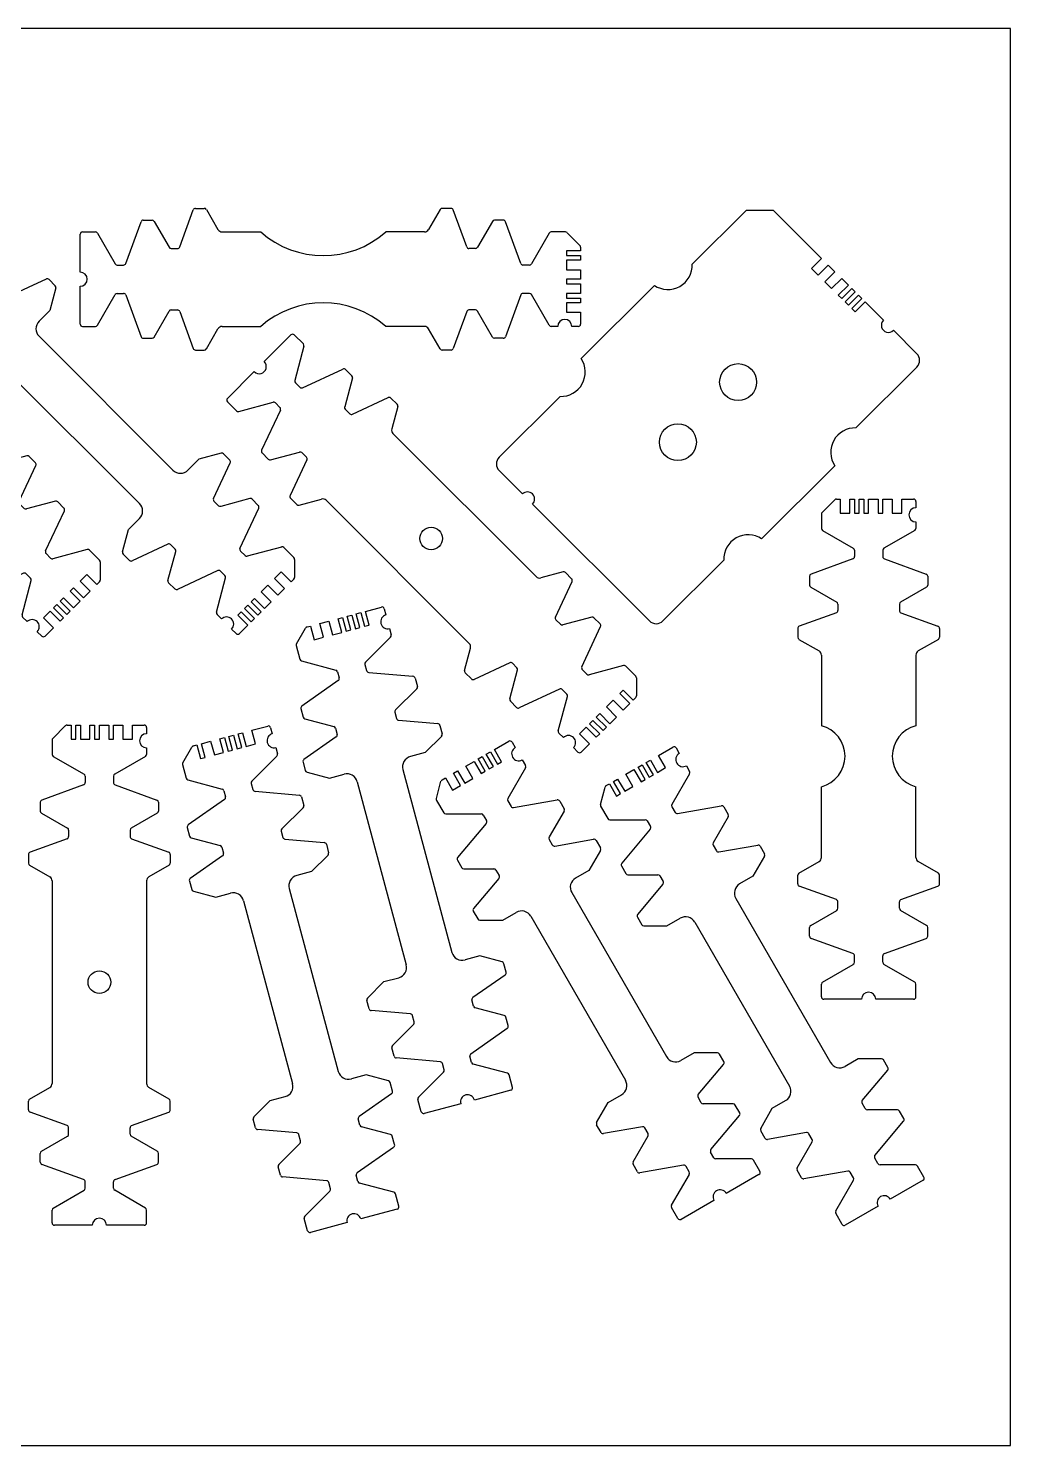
# Model space of a CAD drawing. Header units: millimetres. Extents: x 0 to 1720, y 0 to 300.
# Drawn here: x 1512.1 to 1720, y 0 to 300 of the extents above; entities that cross this region are included whole.
import ezdxf

# ---------------------------------------------------------------- set-up
doc = ezdxf.new("R2010")
doc.units = ezdxf.units.MM
for name, color, linetype in [('Q3_NORMAL', 3, 'Continuous'), ('Q4_MEDIUM', 4, 'Continuous'), ('Q5_HIGH', 5, 'Continuous'), ('SHEET', 7, 'Continuous')]:
    doc.layers.add(name, color=color, linetype=linetype)

# ---------------------------------------------------------------- blocks, each defined once
blk = doc.blocks.new('CHD48__000deg__i2')
at = {"layer": 'Q3_NORMAL', "color": 3}
for p, q in [((-9.85, 50.09), (-7.15, 52.8)), ((-6.79, 52.94), (-6, 52.94)), ((7, 52.94), (9.5, 52.94)), ((10, 52.44), (10, 51.1)), ((-10, 49.74), (-10, 46.73)), ((10, 48.1), (10, 46.73)), ((-3, 42.11), (-3, 40.75)), ((3, 42.11), (3, 40.75)), ((-3.33, 40.28), (-12.17, 37.06)), ((3.33, 40.28), (12.17, 37.06)), ((-12.5, 36.59), (-12.5, 34.73)), ((12.5, 36.59), (12.5, 34.73)), ((-6.5, 30.69), (-6.5, 29.33)), ((6.5, 30.69), (6.5, 29.33)), ((-6.83, 28.86), (-14.67, 26.01)), ((6.83, 28.86), (14.67, 26.01)), ((-15, 25.54), (-15, 23.68)), ((15, 25.54), (15, 23.68)), ((-15, -28.54), (-15, -26.68)), ((15, -28.54), (15, -26.68)), ((-6.83, -31.86), (-14.67, -29.01)), ((6.83, -31.86), (14.67, -29.01)), ((-6.5, -33.69), (-6.5, -32.33)), ((6.5, -33.69), (6.5, -32.33)), ((-12.5, -39.59), (-12.5, -37.73)), ((12.5, -39.59), (12.5, -37.73)), ((-3.33, -43.28), (-12.17, -40.06)), ((3.33, -43.28), (12.17, -40.06)), ((-3, -45.11), (-3, -43.75)), ((3, -45.11), (3, -43.75)), ((-10, -52.44), (-10, -49.73)), ((10, -52.44), (10, -49.73)), ((-1.5, -52.94), (-9.5, -52.94)), ((9.5, -52.94), (1.5, -52.94))]:
    blk.add_line(p, q, dxfattribs=at)
for centre, radius, start, end in [((-6.79, 52.44), 0.5, 90, 135), ((10, 49.6), 1.5, 90, 270), ((9.5, 52.44), 0.5, 0, 90), ((-9.5, 49.74), 0.5, 135, 180), ((-9.5, 46.73), 0.5, 180, 240), ((9.5, 46.73), 0.5, 300, 0), ((-3.5, 42.11), 0.5, 0, 60), ((3.5, 42.11), 0.5, 120, 180), ((-3.5, 40.75), 0.5, 290, 0), ((3.5, 40.75), 0.5, 180, 250), ((-12, 36.59), 0.5, 110, 180), ((12, 36.59), 0.5, 0, 70), ((-12, 34.73), 0.5, 180, 240), ((12, 34.73), 0.5, 300, 0), ((-7, 30.69), 0.5, 0, 60), ((7, 30.69), 0.5, 120, 180), ((-7, 29.33), 0.5, 290, 0), ((7, 29.33), 0.5, 180, 250), ((-14.5, 25.54), 0.5, 110, 180), ((14.5, 25.54), 0.5, 0, 70), ((-14.5, 23.68), 0.5, 180, 240), ((14.5, 23.68), 0.5, 300, 0), ((-14.5, -26.68), 0.5, 120, 180), ((14.5, -26.68), 0.5, 0, 60), ((-14.5, -28.54), 0.5, 180, 250), ((14.5, -28.54), 0.5, 290, 0), ((-7, -32.33), 0.5, 0, 70), ((7, -32.33), 0.5, 110, 180), ((-7, -33.69), 0.5, 300, 0), ((7, -33.69), 0.5, 180, 240), ((-12, -37.73), 0.5, 120, 180), ((12, -37.73), 0.5, 0, 60), ((-12, -39.59), 0.5, 180, 250), ((12, -39.59), 0.5, 290, 0), ((-3.5, -43.75), 0.5, 0, 70), ((3.5, -43.75), 0.5, 110, 180), ((-3.5, -45.11), 0.5, 300, 0), ((3.5, -45.11), 0.5, 180, 240), ((-9.5, -49.73), 0.5, 120, 180), ((9.5, -49.73), 0.5, 0, 60), ((-9.5, -52.44), 0.5, 180, 270), ((0, -52.94), 1.5, 0, 180), ((9.5, -52.44), 0.5, 270, 0)]:
    blk.add_arc(centre, radius, start, end, dxfattribs=at)
at = {"layer": 'Q4_MEDIUM', "color": 4}
for p, q in [((-9.75, 46.3), (-3.25, 42.55)), ((9.75, 46.3), (3.25, 42.55)), ((-12.25, 34.3), (-6.75, 31.12)), ((12.25, 34.3), (6.75, 31.12)), ((-14.75, 23.24), (-10.5, 20.79)), ((14.75, 23.24), (10.5, 20.79)), ((-10, 19.92), (-10, -22.92)), ((10, 19.92), (10, -22.92)), ((-14.75, -26.24), (-10.5, -23.79)), ((14.75, -26.24), (10.5, -23.79)), ((-12.25, -37.3), (-6.75, -34.12)), ((12.25, -37.3), (6.75, -34.12)), ((-9.75, -49.3), (-3.25, -45.55)), ((9.75, -49.3), (3.25, -45.55))]:
    blk.add_line(p, q, dxfattribs=at)
for centre, start, end in [((-11, 19.92), 0, 60), ((11, 19.92), 120, 180), ((-11, -22.92), 300, 0), ((11, -22.92), 180, 240)]:
    blk.add_arc(centre, 1, start, end, dxfattribs=at)
at = {"layer": 'Q5_HIGH', "color": 5}
for p, q in [((-6, 52.94), (-6, 49.94)), ((-5, 49.94), (-5, 52.94)), ((-5, 52.94), (-4, 52.94)), ((-4, 52.94), (-4, 49.94)), ((-2, 49.94), (-2, 52.94)), ((-2, 52.94), (-1, 52.94)), ((-1, 52.94), (-1, 49.94)), ((0, 49.94), (0, 52.94)), ((0, 52.94), (2, 52.94)), ((2, 52.94), (2, 49.94)), ((3, 49.94), (3, 52.94)), ((3, 52.94), (5, 52.94)), ((5, 52.94), (5, 49.94)), ((7, 49.94), (7, 52.94)), ((-6, 49.94), (-5, 49.94)), ((-4, 49.94), (-2, 49.94)), ((-1, 49.94), (0, 49.94)), ((2, 49.94), (3, 49.94)), ((5, 49.94), (7, 49.94))]:
    blk.add_line(p, q, dxfattribs=at)
blk.add_circle((0, -1.5), 2.4, dxfattribs=at)
blk = doc.blocks.new('UT40__015deg__i2')
at = {"layer": 'Q3_NORMAL', "color": 3}
for p, q in [((-9.85, 50.09), (-7.15, 52.8)), ((-6.79, 52.94), (-6, 52.94)), ((6, 52.94), (9.5, 52.94)), ((10, 52.44), (10, 51.1)), ((-10, 49.74), (-10, 46.73)), ((10, 48.1), (10, 46.73)), ((-3, 42.11), (-3, 40.75)), ((3, 42.11), (3, 40.75)), ((-3.33, 40.28), (-12.17, 37.06)), ((3.33, 40.28), (12.17, 37.06)), ((-12.5, 36.59), (-12.5, 34.73)), ((12.5, 36.59), (12.5, 34.73)), ((-6.5, 30.69), (-6.5, 29.33)), ((6.5, 30.69), (6.5, 29.33)), ((-6.83, 28.86), (-14.67, 26.01)), ((6.83, 28.86), (14.67, 26.01)), ((-15, 25.54), (-15, 23.68)), ((15, 25.54), (15, 23.68)), ((-15, -28.54), (-15, -26.68)), ((15, -28.54), (15, -26.68)), ((-6.83, -31.86), (-14.67, -29.01)), ((6.83, -31.86), (14.67, -29.01)), ((-6.5, -33.69), (-6.5, -32.33)), ((6.5, -33.69), (6.5, -32.33)), ((-12.5, -39.59), (-12.5, -37.73)), ((12.5, -39.59), (12.5, -37.73)), ((-3.33, -43.28), (-12.17, -40.06)), ((3.33, -43.28), (12.17, -40.06)), ((-3, -45.11), (-3, -43.75)), ((3, -45.11), (3, -43.75)), ((-10, -52.44), (-10, -49.73)), ((10, -52.44), (10, -49.73)), ((-1.5, -52.94), (-9.5, -52.94)), ((9.5, -52.94), (1.5, -52.94))]:
    blk.add_line(p, q, dxfattribs=at)
for centre, radius, start, end in [((-6.79, 52.44), 0.5, 90, 135), ((10, 49.6), 1.5, 90, 270), ((9.5, 52.44), 0.5, 0, 90), ((-9.5, 49.74), 0.5, 135, 180), ((-9.5, 46.73), 0.5, 180, 240), ((9.5, 46.73), 0.5, 300, 0), ((-3.5, 42.11), 0.5, 0, 60), ((3.5, 42.11), 0.5, 120, 180), ((-3.5, 40.75), 0.5, 290, 0), ((3.5, 40.75), 0.5, 180, 250), ((-12, 36.59), 0.5, 110, 180), ((12, 36.59), 0.5, 0, 70), ((-12, 34.73), 0.5, 180, 240), ((12, 34.73), 0.5, 300, 0), ((-7, 30.69), 0.5, 0, 60), ((7, 30.69), 0.5, 120, 180), ((-7, 29.33), 0.5, 290, 0), ((7, 29.33), 0.5, 180, 250), ((-14.5, 25.54), 0.5, 110, 180), ((14.5, 25.54), 0.5, 0, 70), ((-14.5, 23.68), 0.5, 180, 240), ((14.5, 23.68), 0.5, 300, 0), ((-14.5, -26.68), 0.5, 120, 180), ((14.5, -26.68), 0.5, 0, 60), ((-14.5, -28.54), 0.5, 180, 250), ((14.5, -28.54), 0.5, 290, 0), ((-7, -32.33), 0.5, 0, 70), ((7, -32.33), 0.5, 110, 180), ((-7, -33.69), 0.5, 300, 0), ((7, -33.69), 0.5, 180, 240), ((-12, -37.73), 0.5, 120, 180), ((12, -37.73), 0.5, 0, 60), ((-12, -39.59), 0.5, 180, 250), ((12, -39.59), 0.5, 290, 0), ((-3.5, -43.75), 0.5, 0, 70), ((3.5, -43.75), 0.5, 110, 180), ((-3.5, -45.11), 0.5, 300, 0), ((3.5, -45.11), 0.5, 180, 240), ((-9.5, -49.73), 0.5, 120, 180), ((9.5, -49.73), 0.5, 0, 60), ((-9.5, -52.44), 0.5, 180, 270), ((0, -52.94), 1.5, 0, 180), ((9.5, -52.44), 0.5, 270, 0)]:
    blk.add_arc(centre, radius, start, end, dxfattribs=at)
at = {"layer": 'Q4_MEDIUM', "color": 4}
for p, q in [((-9.75, 46.3), (-3.25, 42.55)), ((9.75, 46.3), (3.25, 42.55)), ((-12.25, 34.3), (-6.75, 31.13)), ((12.25, 34.3), (6.75, 31.13)), ((-14.75, 23.24), (-10.5, 20.79)), ((14.75, 23.24), (10.5, 20.79)), ((-10.5, 20.79), (-7.25, 20.79)), ((10.5, 20.79), (7.25, 20.79)), ((-14.75, -26.24), (-10.5, -23.79)), ((-10.5, -23.79), (-7.26, -23.79)), ((10.5, -23.79), (7.26, -23.79)), ((14.75, -26.24), (10.5, -23.79)), ((-12.25, -37.3), (-6.75, -34.12)), ((12.25, -37.3), (6.75, -34.12)), ((-9.75, -49.3), (-3.25, -45.55)), ((9.75, -49.3), (3.25, -45.55))]:
    blk.add_line(p, q, dxfattribs=at)
at = {"layer": 'Q5_HIGH', "color": 5}
for p, q in [((-6, 52.94), (-6, 49.94)), ((-5, 49.94), (-5, 52.94)), ((-5, 52.94), (-3, 52.94)), ((-3, 52.94), (-3, 49.94)), ((-1, 49.94), (-1, 52.94)), ((-1, 52.94), (0, 52.94)), ((0, 52.94), (0, 49.94)), ((1, 49.94), (1, 52.94)), ((1, 52.94), (2, 52.94)), ((2, 52.94), (2, 49.94)), ((3, 49.94), (3, 52.94)), ((3, 52.94), (4, 52.94)), ((4, 52.94), (4, 49.94)), ((6, 49.94), (6, 52.94)), ((-6, 49.94), (-5, 49.94)), ((-3, 49.94), (-1, 49.94)), ((0, 49.94), (1, 49.94)), ((2, 49.94), (3, 49.94)), ((4, 49.94), (6, 49.94)), ((-5, 18.54), (-5.01, -21.54)), ((5, 18.54), (5.01, -21.54))]:
    blk.add_line(p, q, dxfattribs=at)
for centre, start, end in [((-7.25, 18.54), 359.9865, 90), ((7.25, 18.54), 90, 180.0135), ((-7.26, -21.54), 270, 359.9865), ((7.26, -21.54), 180.0135, 270)]:
    blk.add_arc(centre, 2.25, start, end, dxfattribs=at)
blk = doc.blocks.new('UT40__030deg__i3')
at = {"layer": 'Q3_NORMAL', "color": 3}
for p, q in [((-9.85, 50.09), (-7.15, 52.8)), ((-6.79, 52.94), (-6, 52.94)), ((6, 52.94), (9.5, 52.94)), ((10, 52.44), (10, 51.1)), ((-10, 49.74), (-10, 46.73)), ((10, 48.1), (10, 46.73)), ((-3, 42.11), (-3, 40.75)), ((3, 42.11), (3, 40.75)), ((-3.33, 40.28), (-12.17, 37.06)), ((3.33, 40.28), (12.17, 37.06)), ((-12.5, 36.59), (-12.5, 34.73)), ((12.5, 36.59), (12.5, 34.73)), ((-6.5, 30.69), (-6.5, 29.33)), ((6.5, 30.69), (6.5, 29.33)), ((-6.83, 28.86), (-14.67, 26.01)), ((6.83, 28.86), (14.67, 26.01)), ((-15, 25.54), (-15, 23.68)), ((15, 25.54), (15, 23.68)), ((-15, -28.54), (-15, -26.68)), ((15, -28.54), (15, -26.68)), ((-6.83, -31.86), (-14.67, -29.01)), ((6.83, -31.86), (14.67, -29.01)), ((-6.5, -33.69), (-6.5, -32.33)), ((6.5, -33.69), (6.5, -32.33)), ((-12.5, -39.59), (-12.5, -37.73)), ((12.5, -39.59), (12.5, -37.73)), ((-3.33, -43.28), (-12.17, -40.06)), ((3.33, -43.28), (12.17, -40.06)), ((-3, -45.11), (-3, -43.75)), ((3, -45.11), (3, -43.75)), ((-10, -52.44), (-10, -49.73)), ((10, -52.44), (10, -49.73)), ((-1.5, -52.94), (-9.5, -52.94)), ((9.5, -52.94), (1.5, -52.94))]:
    blk.add_line(p, q, dxfattribs=at)
for centre, radius, start, end in [((-6.79, 52.44), 0.5, 90, 135), ((10, 49.6), 1.5, 90, 270), ((9.5, 52.44), 0.5, 0, 90), ((-9.5, 49.74), 0.5, 135, 180), ((-9.5, 46.73), 0.5, 180, 240), ((9.5, 46.73), 0.5, 300, 0), ((-3.5, 42.11), 0.5, 0, 60), ((3.5, 42.11), 0.5, 120, 180), ((-3.5, 40.75), 0.5, 290, 0), ((3.5, 40.75), 0.5, 180, 250), ((-12, 36.59), 0.5, 110, 180), ((12, 36.59), 0.5, 0, 70), ((-12, 34.73), 0.5, 180, 240), ((12, 34.73), 0.5, 300, 0), ((-7, 30.69), 0.5, 0, 60), ((7, 30.69), 0.5, 120, 180), ((-7, 29.33), 0.5, 290, 0), ((7, 29.33), 0.5, 180, 250), ((-14.5, 25.54), 0.5, 110, 180), ((14.5, 25.54), 0.5, 0, 70), ((-14.5, 23.68), 0.5, 180, 240), ((14.5, 23.68), 0.5, 300, 0), ((-14.5, -26.68), 0.5, 120, 180), ((14.5, -26.68), 0.5, 0, 60), ((-14.5, -28.54), 0.5, 180, 250), ((14.5, -28.54), 0.5, 290, 0), ((-7, -32.33), 0.5, 0, 70), ((7, -32.33), 0.5, 110, 180), ((-7, -33.69), 0.5, 300, 0), ((7, -33.69), 0.5, 180, 240), ((-12, -37.73), 0.5, 120, 180), ((12, -37.73), 0.5, 0, 60), ((-12, -39.59), 0.5, 180, 250), ((12, -39.59), 0.5, 290, 0), ((-3.5, -43.75), 0.5, 0, 70), ((3.5, -43.75), 0.5, 110, 180), ((-3.5, -45.11), 0.5, 300, 0), ((3.5, -45.11), 0.5, 180, 240), ((-9.5, -49.73), 0.5, 120, 180), ((9.5, -49.73), 0.5, 0, 60), ((-9.5, -52.44), 0.5, 180, 270), ((0, -52.94), 1.5, 0, 180), ((9.5, -52.44), 0.5, 270, 0)]:
    blk.add_arc(centre, radius, start, end, dxfattribs=at)
at = {"layer": 'Q4_MEDIUM', "color": 4}
for p, q in [((-9.75, 46.3), (-3.25, 42.55)), ((9.75, 46.3), (3.25, 42.55)), ((-12.25, 34.3), (-6.75, 31.13)), ((12.25, 34.3), (6.75, 31.13)), ((-14.75, 23.24), (-10.5, 20.79)), ((14.75, 23.24), (10.5, 20.79)), ((-10.5, 20.79), (-7.25, 20.79)), ((10.5, 20.79), (7.25, 20.79)), ((-14.75, -26.24), (-10.5, -23.79)), ((-10.5, -23.79), (-7.26, -23.79)), ((10.5, -23.79), (7.26, -23.79)), ((14.75, -26.24), (10.5, -23.79)), ((-12.25, -37.3), (-6.75, -34.12)), ((12.25, -37.3), (6.75, -34.12)), ((-9.75, -49.3), (-3.25, -45.55)), ((9.75, -49.3), (3.25, -45.55))]:
    blk.add_line(p, q, dxfattribs=at)
at = {"layer": 'Q5_HIGH', "color": 5}
for p, q in [((-6, 52.94), (-6, 49.94)), ((-4, 49.94), (-4, 52.94)), ((-4, 52.94), (-3, 52.94)), ((-3, 52.94), (-3, 49.94)), ((-1, 49.94), (-1, 52.94)), ((-1, 52.94), (1, 52.94)), ((1, 52.94), (1, 49.94)), ((2, 49.94), (2, 52.94)), ((2, 52.94), (3, 52.94)), ((3, 52.94), (3, 49.94)), ((4, 49.94), (4, 52.94)), ((4, 52.94), (5, 52.94)), ((5, 52.94), (5, 49.94)), ((6, 49.94), (6, 52.94)), ((-6, 49.94), (-4, 49.94)), ((-3, 49.94), (-1, 49.94)), ((1, 49.94), (2, 49.94)), ((3, 49.94), (4, 49.94)), ((5, 49.94), (6, 49.94)), ((-5, 18.54), (-5.01, -21.54)), ((5, 18.54), (5.01, -21.54))]:
    blk.add_line(p, q, dxfattribs=at)
for centre, start, end in [((-7.25, 18.54), 359.9865, 90), ((7.25, 18.54), 90, 180.0135), ((-7.26, -21.54), 270, 359.9865), ((7.26, -21.54), 180.0135, 270)]:
    blk.add_arc(centre, 2.25, start, end, dxfattribs=at)
blk = doc.blocks.new('UT40__030deg__i2')
at = {"layer": 'Q3_NORMAL', "color": 3}
for p, q in [((-9.85, 50.09), (-7.15, 52.8)), ((-6.79, 52.94), (-6, 52.94)), ((6, 52.94), (9.5, 52.94)), ((10, 52.44), (10, 51.1)), ((-10, 49.74), (-10, 46.73)), ((10, 48.1), (10, 46.73)), ((-3, 42.11), (-3, 40.75)), ((3, 42.11), (3, 40.75)), ((-3.33, 40.28), (-12.17, 37.06)), ((3.33, 40.28), (12.17, 37.06)), ((-12.5, 36.59), (-12.5, 34.73)), ((12.5, 36.59), (12.5, 34.73)), ((-6.5, 30.69), (-6.5, 29.33)), ((6.5, 30.69), (6.5, 29.33)), ((-6.83, 28.86), (-14.67, 26.01)), ((6.83, 28.86), (14.67, 26.01)), ((-15, 25.54), (-15, 23.68)), ((15, 25.54), (15, 23.68)), ((-15, -28.54), (-15, -26.68)), ((15, -28.54), (15, -26.68)), ((-6.83, -31.86), (-14.67, -29.01)), ((6.83, -31.86), (14.67, -29.01)), ((-6.5, -33.69), (-6.5, -32.33)), ((6.5, -33.69), (6.5, -32.33)), ((-12.5, -39.59), (-12.5, -37.73)), ((12.5, -39.59), (12.5, -37.73)), ((-3.33, -43.28), (-12.17, -40.06)), ((3.33, -43.28), (12.17, -40.06)), ((-3, -45.11), (-3, -43.75)), ((3, -45.11), (3, -43.75)), ((-10, -52.44), (-10, -49.73)), ((10, -52.44), (10, -49.73)), ((-1.5, -52.94), (-9.5, -52.94)), ((9.5, -52.94), (1.5, -52.94))]:
    blk.add_line(p, q, dxfattribs=at)
for centre, radius, start, end in [((-6.79, 52.44), 0.5, 90, 135), ((10, 49.6), 1.5, 90, 270), ((9.5, 52.44), 0.5, 0, 90), ((-9.5, 49.74), 0.5, 135, 180), ((-9.5, 46.73), 0.5, 180, 240), ((9.5, 46.73), 0.5, 300, 0), ((-3.5, 42.11), 0.5, 0, 60), ((3.5, 42.11), 0.5, 120, 180), ((-3.5, 40.75), 0.5, 290, 0), ((3.5, 40.75), 0.5, 180, 250), ((-12, 36.59), 0.5, 110, 180), ((12, 36.59), 0.5, 0, 70), ((-12, 34.73), 0.5, 180, 240), ((12, 34.73), 0.5, 300, 0), ((-7, 30.69), 0.5, 0, 60), ((7, 30.69), 0.5, 120, 180), ((-7, 29.33), 0.5, 290, 0), ((7, 29.33), 0.5, 180, 250), ((-14.5, 25.54), 0.5, 110, 180), ((14.5, 25.54), 0.5, 0, 70), ((-14.5, 23.68), 0.5, 180, 240), ((14.5, 23.68), 0.5, 300, 0), ((-14.5, -26.68), 0.5, 120, 180), ((14.5, -26.68), 0.5, 0, 60), ((-14.5, -28.54), 0.5, 180, 250), ((14.5, -28.54), 0.5, 290, 0), ((-7, -32.33), 0.5, 0, 70), ((7, -32.33), 0.5, 110, 180), ((-7, -33.69), 0.5, 300, 0), ((7, -33.69), 0.5, 180, 240), ((-12, -37.73), 0.5, 120, 180), ((12, -37.73), 0.5, 0, 60), ((-12, -39.59), 0.5, 180, 250), ((12, -39.59), 0.5, 290, 0), ((-3.5, -43.75), 0.5, 0, 70), ((3.5, -43.75), 0.5, 110, 180), ((-3.5, -45.11), 0.5, 300, 0), ((3.5, -45.11), 0.5, 180, 240), ((-9.5, -49.73), 0.5, 120, 180), ((9.5, -49.73), 0.5, 0, 60), ((-9.5, -52.44), 0.5, 180, 270), ((0, -52.94), 1.5, 0, 180), ((9.5, -52.44), 0.5, 270, 0)]:
    blk.add_arc(centre, radius, start, end, dxfattribs=at)
at = {"layer": 'Q4_MEDIUM', "color": 4}
for p, q in [((-9.75, 46.3), (-3.25, 42.55)), ((9.75, 46.3), (3.25, 42.55)), ((-12.25, 34.3), (-6.75, 31.13)), ((12.25, 34.3), (6.75, 31.13)), ((-14.75, 23.24), (-10.5, 20.79)), ((14.75, 23.24), (10.5, 20.79)), ((-10.5, 20.79), (-7.25, 20.79)), ((10.5, 20.79), (7.25, 20.79)), ((-14.75, -26.24), (-10.5, -23.79)), ((-10.5, -23.79), (-7.26, -23.79)), ((10.5, -23.79), (7.26, -23.79)), ((14.75, -26.24), (10.5, -23.79)), ((-12.25, -37.3), (-6.75, -34.12)), ((12.25, -37.3), (6.75, -34.12)), ((-9.75, -49.3), (-3.25, -45.55)), ((9.75, -49.3), (3.25, -45.55))]:
    blk.add_line(p, q, dxfattribs=at)
at = {"layer": 'Q5_HIGH', "color": 5}
for p, q in [((-6, 52.94), (-6, 49.94)), ((-5, 49.94), (-5, 52.94)), ((-5, 52.94), (-4, 52.94)), ((-4, 52.94), (-4, 49.94)), ((-2, 49.94), (-2, 52.94)), ((-2, 52.94), (0, 52.94)), ((0, 52.94), (0, 49.94)), ((1, 49.94), (1, 52.94)), ((1, 52.94), (2, 52.94)), ((2, 52.94), (2, 49.94)), ((3, 49.94), (3, 52.94)), ((3, 52.94), (4, 52.94)), ((4, 52.94), (4, 49.94)), ((6, 49.94), (6, 52.94)), ((-6, 49.94), (-5, 49.94)), ((-4, 49.94), (-2, 49.94)), ((0, 49.94), (1, 49.94)), ((2, 49.94), (3, 49.94)), ((4, 49.94), (6, 49.94)), ((-5, 18.54), (-5.01, -21.54)), ((5, 18.54), (5.01, -21.54))]:
    blk.add_line(p, q, dxfattribs=at)
for centre, start, end in [((-7.25, 18.54), 359.9865, 90), ((7.25, 18.54), 90, 180.0135), ((-7.26, -21.54), 270, 359.9865), ((7.26, -21.54), 180.0135, 270)]:
    blk.add_arc(centre, 2.25, start, end, dxfattribs=at)
blk = doc.blocks.new('UT40__015deg__i3')
at = {"layer": 'Q3_NORMAL', "color": 3}
for p, q in [((-9.85, 50.09), (-7.15, 52.8)), ((-6.79, 52.94), (-6, 52.94)), ((6, 52.94), (9.5, 52.94)), ((10, 52.44), (10, 51.1)), ((-10, 49.74), (-10, 46.73)), ((10, 48.1), (10, 46.73)), ((-3, 42.11), (-3, 40.75)), ((3, 42.11), (3, 40.75)), ((-3.33, 40.28), (-12.17, 37.06)), ((3.33, 40.28), (12.17, 37.06)), ((-12.5, 36.59), (-12.5, 34.73)), ((12.5, 36.59), (12.5, 34.73)), ((-6.5, 30.69), (-6.5, 29.33)), ((6.5, 30.69), (6.5, 29.33)), ((-6.83, 28.86), (-14.67, 26.01)), ((6.83, 28.86), (14.67, 26.01)), ((-15, 25.54), (-15, 23.68)), ((15, 25.54), (15, 23.68)), ((-15, -28.54), (-15, -26.68)), ((15, -28.54), (15, -26.68)), ((-6.83, -31.86), (-14.67, -29.01)), ((6.83, -31.86), (14.67, -29.01)), ((-6.5, -33.69), (-6.5, -32.33)), ((6.5, -33.69), (6.5, -32.33)), ((-12.5, -39.59), (-12.5, -37.73)), ((12.5, -39.59), (12.5, -37.73)), ((-3.33, -43.28), (-12.17, -40.06)), ((3.33, -43.28), (12.17, -40.06)), ((-3, -45.11), (-3, -43.75)), ((3, -45.11), (3, -43.75)), ((-10, -52.44), (-10, -49.73)), ((10, -52.44), (10, -49.73)), ((-1.5, -52.94), (-9.5, -52.94)), ((9.5, -52.94), (1.5, -52.94))]:
    blk.add_line(p, q, dxfattribs=at)
for centre, radius, start, end in [((-6.79, 52.44), 0.5, 90, 135), ((10, 49.6), 1.5, 90, 270), ((9.5, 52.44), 0.5, 0, 90), ((-9.5, 49.74), 0.5, 135, 180), ((-9.5, 46.73), 0.5, 180, 240), ((9.5, 46.73), 0.5, 300, 0), ((-3.5, 42.11), 0.5, 0, 60), ((3.5, 42.11), 0.5, 120, 180), ((-3.5, 40.75), 0.5, 290, 0), ((3.5, 40.75), 0.5, 180, 250), ((-12, 36.59), 0.5, 110, 180), ((12, 36.59), 0.5, 0, 70), ((-12, 34.73), 0.5, 180, 240), ((12, 34.73), 0.5, 300, 0), ((-7, 30.69), 0.5, 0, 60), ((7, 30.69), 0.5, 120, 180), ((-7, 29.33), 0.5, 290, 0), ((7, 29.33), 0.5, 180, 250), ((-14.5, 25.54), 0.5, 110, 180), ((14.5, 25.54), 0.5, 0, 70), ((-14.5, 23.68), 0.5, 180, 240), ((14.5, 23.68), 0.5, 300, 0), ((-14.5, -26.68), 0.5, 120, 180), ((14.5, -26.68), 0.5, 0, 60), ((-14.5, -28.54), 0.5, 180, 250), ((14.5, -28.54), 0.5, 290, 0), ((-7, -32.33), 0.5, 0, 70), ((7, -32.33), 0.5, 110, 180), ((-7, -33.69), 0.5, 300, 0), ((7, -33.69), 0.5, 180, 240), ((-12, -37.73), 0.5, 120, 180), ((12, -37.73), 0.5, 0, 60), ((-12, -39.59), 0.5, 180, 250), ((12, -39.59), 0.5, 290, 0), ((-3.5, -43.75), 0.5, 0, 70), ((3.5, -43.75), 0.5, 110, 180), ((-3.5, -45.11), 0.5, 300, 0), ((3.5, -45.11), 0.5, 180, 240), ((-9.5, -49.73), 0.5, 120, 180), ((9.5, -49.73), 0.5, 0, 60), ((-9.5, -52.44), 0.5, 180, 270), ((0, -52.94), 1.5, 0, 180), ((9.5, -52.44), 0.5, 270, 0)]:
    blk.add_arc(centre, radius, start, end, dxfattribs=at)
at = {"layer": 'Q4_MEDIUM', "color": 4}
for p, q in [((-9.75, 46.3), (-3.25, 42.55)), ((9.75, 46.3), (3.25, 42.55)), ((-12.25, 34.3), (-6.75, 31.13)), ((12.25, 34.3), (6.75, 31.13)), ((-14.75, 23.24), (-10.5, 20.79)), ((14.75, 23.24), (10.5, 20.79)), ((-10.5, 20.79), (-7.25, 20.79)), ((10.5, 20.79), (7.25, 20.79)), ((-14.75, -26.24), (-10.5, -23.79)), ((-10.5, -23.79), (-7.26, -23.79)), ((10.5, -23.79), (7.26, -23.79)), ((14.75, -26.24), (10.5, -23.79)), ((-12.25, -37.3), (-6.75, -34.12)), ((12.25, -37.3), (6.75, -34.12)), ((-9.75, -49.3), (-3.25, -45.55)), ((9.75, -49.3), (3.25, -45.55))]:
    blk.add_line(p, q, dxfattribs=at)
at = {"layer": 'Q5_HIGH', "color": 5}
for p, q in [((-6, 52.94), (-6, 49.94)), ((-4, 49.94), (-4, 52.94)), ((-4, 52.94), (-2, 52.94)), ((-2, 52.94), (-2, 49.94)), ((0, 49.94), (0, 52.94)), ((0, 52.94), (1, 52.94)), ((1, 52.94), (1, 49.94)), ((2, 49.94), (2, 52.94)), ((2, 52.94), (3, 52.94)), ((3, 52.94), (3, 49.94)), ((4, 49.94), (4, 52.94)), ((4, 52.94), (5, 52.94)), ((5, 52.94), (5, 49.94)), ((6, 49.94), (6, 52.94)), ((-6, 49.94), (-4, 49.94)), ((-2, 49.94), (0, 49.94)), ((1, 49.94), (2, 49.94)), ((3, 49.94), (4, 49.94)), ((5, 49.94), (6, 49.94)), ((-5, 18.54), (-5.01, -21.54)), ((5, 18.54), (5.01, -21.54))]:
    blk.add_line(p, q, dxfattribs=at)
for centre, start, end in [((-7.25, 18.54), 359.9865, 90), ((7.25, 18.54), 90, 180.0135), ((-7.26, -21.54), 270, 359.9865), ((7.26, -21.54), 180.0135, 270)]:
    blk.add_arc(centre, 2.25, start, end, dxfattribs=at)
blk = doc.blocks.new('NT06__000deg__i1')
at = {"layer": 'Q3_NORMAL', "color": 3}
for p, q in [((-9.85, 50.09), (-7.15, 52.8)), ((-6.79, 52.94), (-6, 52.94)), ((7, 52.94), (9.5, 52.94)), ((10, 52.44), (10, 51.1)), ((-10, 49.74), (-10, 46.73)), ((10, 48.1), (10, 46.73)), ((-3, 42.11), (-3, 40.75)), ((3, 42.11), (3, 40.75)), ((-3.33, 40.28), (-12.17, 37.06)), ((3.33, 40.28), (12.17, 37.06)), ((-12.5, 36.59), (-12.5, 34.73)), ((12.5, 36.59), (12.5, 34.73)), ((-6.5, 30.69), (-6.5, 29.33)), ((6.5, 30.69), (6.5, 29.33)), ((-6.83, 28.86), (-14.67, 26.01)), ((6.83, 28.86), (14.67, 26.01)), ((-15, 25.54), (-15, 23.68)), ((15, 25.54), (15, 23.68)), ((-15, -28.54), (-15, -26.68)), ((15, -28.54), (15, -26.68)), ((-6.83, -31.86), (-14.67, -29.01)), ((6.83, -31.86), (14.67, -29.01)), ((-6.5, -33.69), (-6.5, -32.33)), ((6.5, -33.69), (6.5, -32.33)), ((-12.5, -39.59), (-12.5, -37.73)), ((12.5, -39.59), (12.5, -37.73)), ((-3.33, -43.28), (-12.17, -40.06)), ((3.33, -43.28), (12.17, -40.06)), ((-3, -45.11), (-3, -43.75)), ((3, -45.11), (3, -43.75)), ((-10, -52.44), (-10, -49.73)), ((10, -52.44), (10, -49.73)), ((-1.5, -52.94), (-9.5, -52.94)), ((9.5, -52.94), (1.5, -52.94))]:
    blk.add_line(p, q, dxfattribs=at)
for centre, radius, start, end in [((-6.79, 52.44), 0.5, 90, 135), ((10, 49.6), 1.5, 90, 270), ((9.5, 52.44), 0.5, 0, 90), ((-9.5, 49.74), 0.5, 135, 180), ((-9.5, 46.73), 0.5, 180, 240), ((9.5, 46.73), 0.5, 300, 0), ((-3.5, 42.11), 0.5, 0, 60), ((3.5, 42.11), 0.5, 120, 180), ((-3.5, 40.75), 0.5, 290, 0), ((3.5, 40.75), 0.5, 180, 250), ((-12, 36.59), 0.5, 110, 180), ((12, 36.59), 0.5, 0, 70), ((-12, 34.73), 0.5, 180, 240), ((12, 34.73), 0.5, 300, 0), ((-7, 30.69), 0.5, 0, 60), ((7, 30.69), 0.5, 120, 180), ((-7, 29.33), 0.5, 290, 0), ((7, 29.33), 0.5, 180, 250), ((-14.5, 25.54), 0.5, 110, 180), ((14.5, 25.54), 0.5, 0, 70), ((-14.5, 23.68), 0.5, 180, 240), ((14.5, 23.68), 0.5, 300, 0), ((-14.5, -26.68), 0.5, 120, 180), ((14.5, -26.68), 0.5, 0, 60), ((-14.5, -28.54), 0.5, 180, 250), ((14.5, -28.54), 0.5, 290, 0), ((-7, -32.33), 0.5, 0, 70), ((7, -32.33), 0.5, 110, 180), ((-7, -33.69), 0.5, 300, 0), ((7, -33.69), 0.5, 180, 240), ((-12, -37.73), 0.5, 120, 180), ((12, -37.73), 0.5, 0, 60), ((-12, -39.59), 0.5, 180, 250), ((12, -39.59), 0.5, 290, 0), ((-3.5, -43.75), 0.5, 0, 70), ((3.5, -43.75), 0.5, 110, 180), ((-3.5, -45.11), 0.5, 300, 0), ((3.5, -45.11), 0.5, 180, 240), ((-9.5, -49.73), 0.5, 120, 180), ((9.5, -49.73), 0.5, 0, 60), ((-9.5, -52.44), 0.5, 180, 270), ((0, -52.94), 1.5, 0, 180), ((9.5, -52.44), 0.5, 270, 0)]:
    blk.add_arc(centre, radius, start, end, dxfattribs=at)
at = {"layer": 'Q4_MEDIUM', "color": 4}
for p, q in [((-9.75, 46.3), (-3.25, 42.55)), ((9.75, 46.3), (3.25, 42.55)), ((-12.25, 34.3), (-6.75, 31.12)), ((12.25, 34.3), (6.75, 31.12)), ((-14.75, 23.24), (-10.5, 20.79)), ((14.75, 23.24), (10.5, 20.79)), ((-10, 19.92), (-10, 4.96)), ((10, 19.92), (10, 4.96)), ((-10, -22.92), (-10, -7.95)), ((10, -22.92), (10, -7.95)), ((-14.75, -26.24), (-10.5, -23.79)), ((14.75, -26.24), (10.5, -23.79)), ((-12.25, -37.3), (-6.75, -34.12)), ((12.25, -37.3), (6.75, -34.12)), ((-9.75, -49.3), (-3.25, -45.55)), ((9.75, -49.3), (3.25, -45.55))]:
    blk.add_line(p, q, dxfattribs=at)
for centre, start, end in [((-11, 19.92), 0, 60), ((11, 19.92), 120, 180), ((-11, -22.92), 300, 0), ((11, -22.92), 180, 240)]:
    blk.add_arc(centre, 1, start, end, dxfattribs=at)
at = {"layer": 'Q5_HIGH', "color": 5}
for p, q in [((-6, 52.94), (-6, 49.94)), ((-4, 49.94), (-4, 52.94)), ((-4, 52.94), (-3, 52.94)), ((-3, 52.94), (-3, 49.94)), ((-2, 49.94), (-2, 52.94)), ((-2, 52.94), (-1, 52.94)), ((-1, 52.94), (-1, 49.94)), ((0, 49.94), (0, 52.94)), ((0, 52.94), (2, 52.94)), ((2, 52.94), (2, 49.94)), ((3, 49.94), (3, 52.94)), ((3, 52.94), (5, 52.94)), ((5, 52.94), (5, 49.94)), ((7, 49.94), (7, 52.94)), ((-6, 49.94), (-4, 49.94)), ((-3, 49.94), (-2, 49.94)), ((-1, 49.94), (0, 49.94)), ((2, 49.94), (3, 49.94)), ((5, 49.94), (7, 49.94))]:
    blk.add_line(p, q, dxfattribs=at)
for centre, start, end in [((-11.67, -1.5), 284.4775, 75.5225), ((11.67, -1.5), 104.4775, 255.5225)]:
    blk.add_arc(centre, 6.67, start, end, dxfattribs=at)
blk = doc.blocks.new('CHD48__045deg__i2')
at = {"layer": 'Q3_NORMAL', "color": 3}
for p, q in [((-9.85, 50.09), (-7.15, 52.8)), ((-6.79, 52.94), (-6, 52.94)), ((7, 52.94), (9.5, 52.94)), ((10, 52.44), (10, 51.1)), ((-10, 49.74), (-10, 46.73)), ((10, 48.1), (10, 46.73)), ((-3, 42.11), (-3, 40.75)), ((3, 42.11), (3, 40.75)), ((-3.33, 40.28), (-12.17, 37.06)), ((3.33, 40.28), (12.17, 37.06)), ((-12.5, 36.59), (-12.5, 34.73)), ((12.5, 36.59), (12.5, 34.73)), ((-6.5, 30.69), (-6.5, 29.33)), ((6.5, 30.69), (6.5, 29.33)), ((-6.83, 28.86), (-14.67, 26.01)), ((6.83, 28.86), (14.67, 26.01)), ((-15, 25.54), (-15, 23.68)), ((15, 25.54), (15, 23.68)), ((-15, -28.54), (-15, -26.68)), ((15, -28.54), (15, -26.68)), ((-6.83, -31.86), (-14.67, -29.01)), ((6.83, -31.86), (14.67, -29.01)), ((-6.5, -33.69), (-6.5, -32.33)), ((6.5, -33.69), (6.5, -32.33)), ((-12.5, -39.59), (-12.5, -37.73)), ((12.5, -39.59), (12.5, -37.73)), ((-3.33, -43.28), (-12.17, -40.06)), ((3.33, -43.28), (12.17, -40.06)), ((-3, -45.11), (-3, -43.75)), ((3, -45.11), (3, -43.75)), ((-10, -52.44), (-10, -49.73)), ((10, -52.44), (10, -49.73)), ((-1.5, -52.94), (-9.5, -52.94)), ((9.5, -52.94), (1.5, -52.94))]:
    blk.add_line(p, q, dxfattribs=at)
for centre, radius, start, end in [((-6.79, 52.44), 0.5, 90, 135), ((10, 49.6), 1.5, 90, 270), ((9.5, 52.44), 0.5, 0, 90), ((-9.5, 49.74), 0.5, 135, 180), ((-9.5, 46.73), 0.5, 180, 240), ((9.5, 46.73), 0.5, 300, 0), ((-3.5, 42.11), 0.5, 0, 60), ((3.5, 42.11), 0.5, 120, 180), ((-3.5, 40.75), 0.5, 290, 0), ((3.5, 40.75), 0.5, 180, 250), ((-12, 36.59), 0.5, 110, 180), ((12, 36.59), 0.5, 0, 70), ((-12, 34.73), 0.5, 180, 240), ((12, 34.73), 0.5, 300, 0), ((-7, 30.69), 0.5, 0, 60), ((7, 30.69), 0.5, 120, 180), ((-7, 29.33), 0.5, 290, 0), ((7, 29.33), 0.5, 180, 250), ((-14.5, 25.54), 0.5, 110, 180), ((14.5, 25.54), 0.5, 0, 70), ((-14.5, 23.68), 0.5, 180, 240), ((14.5, 23.68), 0.5, 300, 0), ((-14.5, -26.68), 0.5, 120, 180), ((14.5, -26.68), 0.5, 0, 60), ((-14.5, -28.54), 0.5, 180, 250), ((14.5, -28.54), 0.5, 290, 0), ((-7, -32.33), 0.5, 0, 70), ((7, -32.33), 0.5, 110, 180), ((-7, -33.69), 0.5, 300, 0), ((7, -33.69), 0.5, 180, 240), ((-12, -37.73), 0.5, 120, 180), ((12, -37.73), 0.5, 0, 60), ((-12, -39.59), 0.5, 180, 250), ((12, -39.59), 0.5, 290, 0), ((-3.5, -43.75), 0.5, 0, 70), ((3.5, -43.75), 0.5, 110, 180), ((-3.5, -45.11), 0.5, 300, 0), ((3.5, -45.11), 0.5, 180, 240), ((-9.5, -49.73), 0.5, 120, 180), ((9.5, -49.73), 0.5, 0, 60), ((-9.5, -52.44), 0.5, 180, 270), ((0, -52.94), 1.5, 0, 180), ((9.5, -52.44), 0.5, 270, 0)]:
    blk.add_arc(centre, radius, start, end, dxfattribs=at)
at = {"layer": 'Q4_MEDIUM', "color": 4}
for p, q in [((-9.75, 46.3), (-3.25, 42.55)), ((9.75, 46.3), (3.25, 42.55)), ((-12.25, 34.3), (-6.75, 31.12)), ((12.25, 34.3), (6.75, 31.12)), ((-14.75, 23.24), (-10.5, 20.79)), ((14.75, 23.24), (10.5, 20.79)), ((-10, 19.92), (-10, -22.92)), ((10, 19.92), (10, -22.92)), ((-14.75, -26.24), (-10.5, -23.79)), ((14.75, -26.24), (10.5, -23.79)), ((-12.25, -37.3), (-6.75, -34.12)), ((12.25, -37.3), (6.75, -34.12)), ((-9.75, -49.3), (-3.25, -45.55)), ((9.75, -49.3), (3.25, -45.55))]:
    blk.add_line(p, q, dxfattribs=at)
for centre, start, end in [((-11, 19.92), 0, 60), ((11, 19.92), 120, 180), ((-11, -22.92), 300, 0), ((11, -22.92), 180, 240)]:
    blk.add_arc(centre, 1, start, end, dxfattribs=at)
at = {"layer": 'Q5_HIGH', "color": 5}
for p, q in [((-6, 52.94), (-6, 49.94)), ((-5, 49.94), (-5, 52.94)), ((-5, 52.94), (-3, 52.94)), ((-3, 52.94), (-3, 49.94)), ((-1, 49.94), (-1, 52.94)), ((-1, 52.94), (1, 52.94)), ((1, 52.94), (1, 49.94)), ((2, 49.94), (2, 52.94)), ((2, 52.94), (3, 52.94)), ((3, 52.94), (3, 49.94)), ((4, 49.94), (4, 52.94)), ((4, 52.94), (5, 52.94)), ((5, 52.94), (5, 49.94)), ((7, 49.94), (7, 52.94)), ((-6, 49.94), (-5, 49.94)), ((-3, 49.94), (-1, 49.94)), ((1, 49.94), (2, 49.94)), ((3, 49.94), (4, 49.94)), ((5, 49.94), (7, 49.94))]:
    blk.add_line(p, q, dxfattribs=at)
blk.add_circle((0, -1.5), 2.4, dxfattribs=at)
blk = doc.blocks.new('NT06__045deg__i1')
at = {"layer": 'Q3_NORMAL', "color": 3}
for p, q in [((-9.85, 50.09), (-7.15, 52.8)), ((-6.79, 52.94), (-6, 52.94)), ((7, 52.94), (9.5, 52.94)), ((10, 52.44), (10, 51.1)), ((-10, 49.74), (-10, 46.73)), ((10, 48.1), (10, 46.73)), ((-3, 42.11), (-3, 40.75)), ((3, 42.11), (3, 40.75)), ((-3.33, 40.28), (-12.17, 37.06)), ((3.33, 40.28), (12.17, 37.06)), ((-12.5, 36.59), (-12.5, 34.73)), ((12.5, 36.59), (12.5, 34.73)), ((-6.5, 30.69), (-6.5, 29.33)), ((6.5, 30.69), (6.5, 29.33)), ((-6.83, 28.86), (-14.67, 26.01)), ((6.83, 28.86), (14.67, 26.01)), ((-15, 25.54), (-15, 23.68)), ((15, 25.54), (15, 23.68)), ((-15, -28.54), (-15, -26.68)), ((15, -28.54), (15, -26.68)), ((-6.83, -31.86), (-14.67, -29.01)), ((6.83, -31.86), (14.67, -29.01)), ((-6.5, -33.69), (-6.5, -32.33)), ((6.5, -33.69), (6.5, -32.33)), ((-12.5, -39.59), (-12.5, -37.73)), ((12.5, -39.59), (12.5, -37.73)), ((-3.33, -43.28), (-12.17, -40.06)), ((3.33, -43.28), (12.17, -40.06)), ((-3, -45.11), (-3, -43.75)), ((3, -45.11), (3, -43.75)), ((-10, -52.44), (-10, -49.73)), ((10, -52.44), (10, -49.73)), ((-1.5, -52.94), (-9.5, -52.94)), ((9.5, -52.94), (1.5, -52.94))]:
    blk.add_line(p, q, dxfattribs=at)
for centre, radius, start, end in [((-6.79, 52.44), 0.5, 90, 135), ((10, 49.6), 1.5, 90, 270), ((9.5, 52.44), 0.5, 0, 90), ((-9.5, 49.74), 0.5, 135, 180), ((-9.5, 46.73), 0.5, 180, 240), ((9.5, 46.73), 0.5, 300, 0), ((-3.5, 42.11), 0.5, 0, 60), ((3.5, 42.11), 0.5, 120, 180), ((-3.5, 40.75), 0.5, 290, 0), ((3.5, 40.75), 0.5, 180, 250), ((-12, 36.59), 0.5, 110, 180), ((12, 36.59), 0.5, 0, 70), ((-12, 34.73), 0.5, 180, 240), ((12, 34.73), 0.5, 300, 0), ((-7, 30.69), 0.5, 0, 60), ((7, 30.69), 0.5, 120, 180), ((-7, 29.33), 0.5, 290, 0), ((7, 29.33), 0.5, 180, 250), ((-14.5, 25.54), 0.5, 110, 180), ((14.5, 25.54), 0.5, 0, 70), ((-14.5, 23.68), 0.5, 180, 240), ((14.5, 23.68), 0.5, 300, 0), ((-14.5, -26.68), 0.5, 120, 180), ((14.5, -26.68), 0.5, 0, 60), ((-14.5, -28.54), 0.5, 180, 250), ((14.5, -28.54), 0.5, 290, 0), ((-7, -32.33), 0.5, 0, 70), ((7, -32.33), 0.5, 110, 180), ((-7, -33.69), 0.5, 300, 0), ((7, -33.69), 0.5, 180, 240), ((-12, -37.73), 0.5, 120, 180), ((12, -37.73), 0.5, 0, 60), ((-12, -39.59), 0.5, 180, 250), ((12, -39.59), 0.5, 290, 0), ((-3.5, -43.75), 0.5, 0, 70), ((3.5, -43.75), 0.5, 110, 180), ((-3.5, -45.11), 0.5, 300, 0), ((3.5, -45.11), 0.5, 180, 240), ((-9.5, -49.73), 0.5, 120, 180), ((9.5, -49.73), 0.5, 0, 60), ((-9.5, -52.44), 0.5, 180, 270), ((0, -52.94), 1.5, 0, 180), ((9.5, -52.44), 0.5, 270, 0)]:
    blk.add_arc(centre, radius, start, end, dxfattribs=at)
at = {"layer": 'Q4_MEDIUM', "color": 4}
for p, q in [((-9.75, 46.3), (-3.25, 42.55)), ((9.75, 46.3), (3.25, 42.55)), ((-12.25, 34.3), (-6.75, 31.12)), ((12.25, 34.3), (6.75, 31.12)), ((-14.75, 23.24), (-10.5, 20.79)), ((14.75, 23.24), (10.5, 20.79)), ((-10, 19.92), (-10, 4.96)), ((10, 19.92), (10, 4.96)), ((-10, -22.92), (-10, -7.95)), ((10, -22.92), (10, -7.95)), ((-14.75, -26.24), (-10.5, -23.79)), ((14.75, -26.24), (10.5, -23.79)), ((-12.25, -37.3), (-6.75, -34.12)), ((12.25, -37.3), (6.75, -34.12)), ((-9.75, -49.3), (-3.25, -45.55)), ((9.75, -49.3), (3.25, -45.55))]:
    blk.add_line(p, q, dxfattribs=at)
for centre, start, end in [((-11, 19.92), 0, 60), ((11, 19.92), 120, 180), ((-11, -22.92), 300, 0), ((11, -22.92), 180, 240)]:
    blk.add_arc(centre, 1, start, end, dxfattribs=at)
at = {"layer": 'Q5_HIGH', "color": 5}
for p, q in [((-6, 52.94), (-6, 49.94)), ((-4, 49.94), (-4, 52.94)), ((-4, 52.94), (-2, 52.94)), ((-2, 52.94), (-2, 49.94)), ((-1, 49.94), (-1, 52.94)), ((-1, 52.94), (1, 52.94)), ((1, 52.94), (1, 49.94)), ((2, 49.94), (2, 52.94)), ((2, 52.94), (3, 52.94)), ((3, 52.94), (3, 49.94)), ((4, 49.94), (4, 52.94)), ((4, 52.94), (5, 52.94)), ((5, 52.94), (5, 49.94)), ((7, 49.94), (7, 52.94)), ((-6, 49.94), (-4, 49.94)), ((-2, 49.94), (-1, 49.94)), ((1, 49.94), (2, 49.94)), ((3, 49.94), (4, 49.94)), ((5, 49.94), (7, 49.94))]:
    blk.add_line(p, q, dxfattribs=at)
for centre, start, end in [((-11.67, -1.5), 284.4775, 75.5225), ((11.67, -1.5), 104.4775, 255.5225)]:
    blk.add_arc(centre, 6.67, start, end, dxfattribs=at)
blk = doc.blocks.new('UT40__045deg__i3')
at = {"layer": 'Q3_NORMAL', "color": 3}
for p, q in [((-9.85, 50.09), (-7.15, 52.8)), ((-6.79, 52.94), (-6, 52.94)), ((7, 52.94), (9.5, 52.94)), ((10, 52.44), (10, 51.1)), ((-10, 49.74), (-10, 46.73)), ((10, 48.1), (10, 46.73)), ((-3, 42.11), (-3, 40.75)), ((3, 42.11), (3, 40.75)), ((-3.33, 40.28), (-12.17, 37.06)), ((3.33, 40.28), (12.17, 37.06)), ((-12.5, 36.59), (-12.5, 34.73)), ((12.5, 36.59), (12.5, 34.73)), ((-6.5, 30.69), (-6.5, 29.33)), ((6.5, 30.69), (6.5, 29.33)), ((-6.83, 28.86), (-14.67, 26.01)), ((6.83, 28.86), (14.67, 26.01)), ((-15, 25.54), (-15, 23.68)), ((15, 25.54), (15, 23.68)), ((-15, -28.54), (-15, -26.68)), ((15, -28.54), (15, -26.68)), ((-6.83, -31.86), (-14.67, -29.01)), ((6.83, -31.86), (14.67, -29.01)), ((-6.5, -33.69), (-6.5, -32.33)), ((6.5, -33.69), (6.5, -32.33)), ((-12.5, -39.59), (-12.5, -37.73)), ((12.5, -39.59), (12.5, -37.73)), ((-3.33, -43.28), (-12.17, -40.06)), ((3.33, -43.28), (12.17, -40.06)), ((-3, -45.11), (-3, -43.75)), ((3, -45.11), (3, -43.75)), ((-10, -52.44), (-10, -49.73)), ((10, -52.44), (10, -49.73)), ((-1.5, -52.94), (-9.5, -52.94)), ((9.5, -52.94), (1.5, -52.94))]:
    blk.add_line(p, q, dxfattribs=at)
for centre, radius, start, end in [((-6.79, 52.44), 0.5, 90, 135), ((10, 49.6), 1.5, 90, 270), ((9.5, 52.44), 0.5, 0, 90), ((-9.5, 49.74), 0.5, 135, 180), ((-9.5, 46.73), 0.5, 180, 240), ((9.5, 46.73), 0.5, 300, 0), ((-3.5, 42.11), 0.5, 0, 60), ((3.5, 42.11), 0.5, 120, 180), ((-3.5, 40.75), 0.5, 290, 0), ((3.5, 40.75), 0.5, 180, 250), ((-12, 36.59), 0.5, 110, 180), ((12, 36.59), 0.5, 0, 70), ((-12, 34.73), 0.5, 180, 240), ((12, 34.73), 0.5, 300, 0), ((-7, 30.69), 0.5, 0, 60), ((7, 30.69), 0.5, 120, 180), ((-7, 29.33), 0.5, 290, 0), ((7, 29.33), 0.5, 180, 250), ((-14.5, 25.54), 0.5, 110, 180), ((14.5, 25.54), 0.5, 0, 70), ((-14.5, 23.68), 0.5, 180, 240), ((14.5, 23.68), 0.5, 300, 0), ((-14.5, -26.68), 0.5, 120, 180), ((14.5, -26.68), 0.5, 0, 60), ((-14.5, -28.54), 0.5, 180, 250), ((14.5, -28.54), 0.5, 290, 0), ((-7, -32.33), 0.5, 0, 70), ((7, -32.33), 0.5, 110, 180), ((-7, -33.69), 0.5, 300, 0), ((7, -33.69), 0.5, 180, 240), ((-12, -37.73), 0.5, 120, 180), ((12, -37.73), 0.5, 0, 60), ((-12, -39.59), 0.5, 180, 250), ((12, -39.59), 0.5, 290, 0), ((-3.5, -43.75), 0.5, 0, 70), ((3.5, -43.75), 0.5, 110, 180), ((-3.5, -45.11), 0.5, 300, 0), ((3.5, -45.11), 0.5, 180, 240), ((-9.5, -49.73), 0.5, 120, 180), ((9.5, -49.73), 0.5, 0, 60), ((-9.5, -52.44), 0.5, 180, 270), ((0, -52.94), 1.5, 0, 180), ((9.5, -52.44), 0.5, 270, 0)]:
    blk.add_arc(centre, radius, start, end, dxfattribs=at)
at = {"layer": 'Q4_MEDIUM', "color": 4}
for p, q in [((-9.75, 46.3), (-3.25, 42.55)), ((9.75, 46.3), (3.25, 42.55)), ((-12.25, 34.3), (-6.75, 31.13)), ((12.25, 34.3), (6.75, 31.13)), ((-14.75, 23.24), (-10.5, 20.79)), ((14.75, 23.24), (10.5, 20.79)), ((-10.5, 20.79), (-7.25, 20.79)), ((10.5, 20.79), (7.25, 20.79)), ((-14.75, -26.24), (-10.5, -23.79)), ((-10.5, -23.79), (-7.26, -23.79)), ((10.5, -23.79), (7.26, -23.79)), ((14.75, -26.24), (10.5, -23.79)), ((-12.25, -37.3), (-6.75, -34.12)), ((12.25, -37.3), (6.75, -34.12)), ((-9.75, -49.3), (-3.25, -45.55)), ((9.75, -49.3), (3.25, -45.55))]:
    blk.add_line(p, q, dxfattribs=at)
at = {"layer": 'Q5_HIGH', "color": 5}
for p, q in [((-6, 52.94), (-6, 49.94)), ((-4, 49.94), (-4, 52.94)), ((-4, 52.94), (-2, 52.94)), ((-2, 52.94), (-2, 49.94)), ((0, 49.94), (0, 52.94)), ((0, 52.94), (2, 52.94)), ((2, 52.94), (2, 49.94)), ((3, 49.94), (3, 52.94)), ((3, 52.94), (4, 52.94)), ((4, 52.94), (4, 49.94)), ((5, 49.94), (5, 52.94)), ((5, 52.94), (6, 52.94)), ((6, 52.94), (6, 49.94)), ((7, 49.94), (7, 52.94)), ((-6, 49.94), (-4, 49.94)), ((-2, 49.94), (0, 49.94)), ((2, 49.94), (3, 49.94)), ((4, 49.94), (5, 49.94)), ((6, 49.94), (7, 49.94)), ((-5, 18.54), (-5.01, -21.54)), ((5, 18.54), (5.01, -21.54))]:
    blk.add_line(p, q, dxfattribs=at)
for centre, start, end in [((-7.25, 18.54), 359.9865, 90), ((7.25, 18.54), 90, 180.0135), ((-7.26, -21.54), 270, 359.9865), ((7.26, -21.54), 180.0135, 270)]:
    blk.add_arc(centre, 2.25, start, end, dxfattribs=at)
blk = doc.blocks.new('MNAK_RECT_HOLE__045deg__i3')
at = {"layer": 'Q3_NORMAL', "color": 3}
for p, q in [((-24.5, 36), (-20.5, 40)), ((-20.5, 40), (-6, 40)), ((7, 40), (12.5, 40)), ((15.5, 40), (22.5, 40)), ((-24.5, 19.78), (-24.5, 36)), ((24.5, 38), (24.5, 19.78)), ((-27, 10.95), (-27, -10.95)), ((27, -10.95), (27, 10.95)), ((-24.5, -19.78), (-24.5, -38)), ((24.5, -38), (24.5, -19.78)), ((-22.5, -40), (-15.5, -40)), ((-12.5, -40), (22.5, -40))]:
    blk.add_line(p, q, dxfattribs=at)
for centre, radius, start, end in [((14, 40), 1.5, 180, 0), ((22.5, 38), 2, 0, 90), ((-28, 16), 5.15, 281.1965, 47.1867), ((28, 16), 5.15, 132.8133, 258.8035), ((-28, -16), 5.15, 312.8133, 78.8035), ((28, -16), 5.15, 101.1965, 227.1867), ((-22.5, -38), 2, 180, 270), ((-14, -40), 1.5, 0, 180), ((22.5, -38), 2, 270, 0)]:
    blk.add_arc(centre, radius, start, end, dxfattribs=at)
at = {"layer": 'Q5_HIGH', "color": 5}
for p, q in [((-6, 40), (-6, 37)), ((-4, 37), (-4, 40)), ((-4, 40), (-2, 40)), ((-2, 40), (-2, 37)), ((0, 37), (0, 40)), ((0, 40), (2, 40)), ((2, 40), (2, 37)), ((3, 37), (3, 40)), ((3, 40), (4, 40)), ((4, 40), (4, 37)), ((5, 37), (5, 40)), ((5, 40), (6, 40)), ((6, 40), (6, 37)), ((7, 37), (7, 40)), ((-6, 37), (-4, 37)), ((-2, 37), (0, 37)), ((2, 37), (3, 37)), ((4, 37), (5, 37)), ((6, 37), (7, 37))]:
    blk.add_line(p, q, dxfattribs=at)
for centre in [(0, 9), (0, -9)]:
    blk.add_circle(centre, 3.9, dxfattribs=at)
blk = doc.blocks.new('NT20__090deg__i2')
at = {"layer": 'Q3_NORMAL', "color": 3}
for p, q in [((-9.85, 50.09), (-7.15, 52.8)), ((-6.79, 52.94), (-6, 52.94)), ((7, 52.94), (9.5, 52.94)), ((10, 52.44), (10, 51.1)), ((-10, 49.74), (-10, 46.73)), ((10, 48.1), (10, 46.73)), ((-3, 42.11), (-3, 40.75)), ((3, 42.11), (3, 40.75)), ((-3.33, 40.28), (-12.17, 37.06)), ((3.33, 40.28), (12.17, 37.06)), ((-12.5, 36.59), (-12.5, 34.73)), ((12.5, 36.59), (12.5, 34.73)), ((-6.5, 30.69), (-6.5, 29.33)), ((6.5, 30.69), (6.5, 29.33)), ((-6.83, 28.86), (-14.67, 26.01)), ((6.83, 28.86), (14.67, 26.01)), ((-15, 25.54), (-15, 23.68)), ((15, 25.54), (15, 23.68)), ((-15, -28.54), (-15, -26.68)), ((15, -28.54), (15, -26.68)), ((-6.83, -31.86), (-14.67, -29.01)), ((6.83, -31.86), (14.67, -29.01)), ((-6.5, -33.69), (-6.5, -32.33)), ((6.5, -33.69), (6.5, -32.33)), ((-12.5, -39.59), (-12.5, -37.73)), ((12.5, -39.59), (12.5, -37.73)), ((-3.33, -43.28), (-12.17, -40.06)), ((3.33, -43.28), (12.17, -40.06)), ((-3, -45.11), (-3, -43.75)), ((3, -45.11), (3, -43.75)), ((-10, -52.44), (-10, -49.73)), ((10, -52.44), (10, -49.73)), ((-1.5, -52.94), (-9.5, -52.94)), ((9.5, -52.94), (1.5, -52.94))]:
    blk.add_line(p, q, dxfattribs=at)
for centre, radius, start, end in [((-6.79, 52.44), 0.5, 90, 135), ((10, 49.6), 1.5, 90, 270), ((9.5, 52.44), 0.5, 0, 90), ((-9.5, 49.74), 0.5, 135, 180), ((-9.5, 46.73), 0.5, 180, 240), ((9.5, 46.73), 0.5, 300, 0), ((-3.5, 42.11), 0.5, 0, 60), ((3.5, 42.11), 0.5, 120, 180), ((-3.5, 40.75), 0.5, 290, 0), ((3.5, 40.75), 0.5, 180, 250), ((-12, 36.59), 0.5, 110, 180), ((12, 36.59), 0.5, 0, 70), ((-12, 34.73), 0.5, 180, 240), ((12, 34.73), 0.5, 300, 0), ((-7, 30.69), 0.5, 0, 60), ((7, 30.69), 0.5, 120, 180), ((-7, 29.33), 0.5, 290, 0), ((7, 29.33), 0.5, 180, 250), ((-14.5, 25.54), 0.5, 110, 180), ((14.5, 25.54), 0.5, 0, 70), ((-14.5, 23.68), 0.5, 180, 240), ((14.5, 23.68), 0.5, 300, 0), ((-14.5, -26.68), 0.5, 120, 180), ((14.5, -26.68), 0.5, 0, 60), ((-14.5, -28.54), 0.5, 180, 250), ((14.5, -28.54), 0.5, 290, 0), ((-7, -32.33), 0.5, 0, 70), ((7, -32.33), 0.5, 110, 180), ((-7, -33.69), 0.5, 300, 0), ((7, -33.69), 0.5, 180, 240), ((-12, -37.73), 0.5, 120, 180), ((12, -37.73), 0.5, 0, 60), ((-12, -39.59), 0.5, 180, 250), ((12, -39.59), 0.5, 290, 0), ((-3.5, -43.75), 0.5, 0, 70), ((3.5, -43.75), 0.5, 110, 180), ((-3.5, -45.11), 0.5, 300, 0), ((3.5, -45.11), 0.5, 180, 240), ((-9.5, -49.73), 0.5, 120, 180), ((9.5, -49.73), 0.5, 0, 60), ((-9.5, -52.44), 0.5, 180, 270), ((0, -52.94), 1.5, 0, 180), ((9.5, -52.44), 0.5, 270, 0)]:
    blk.add_arc(centre, radius, start, end, dxfattribs=at)
at = {"layer": 'Q4_MEDIUM', "color": 4}
for p, q in [((-9.75, 46.3), (-3.25, 42.55)), ((9.75, 46.3), (3.25, 42.55)), ((-12.25, 34.3), (-6.75, 31.12)), ((12.25, 34.3), (6.75, 31.12)), ((-14.75, 23.24), (-10.5, 20.79)), ((14.75, 23.24), (10.5, 20.79)), ((-10, 19.92), (-10, 11.73)), ((10, 19.92), (10, 11.73)), ((-10, -22.92), (-10, -14.73)), ((10, -22.92), (10, -14.73)), ((-14.75, -26.24), (-10.5, -23.79)), ((14.75, -26.24), (10.5, -23.79)), ((-12.25, -37.3), (-6.75, -34.12)), ((12.25, -37.3), (6.75, -34.12)), ((-9.75, -49.3), (-3.25, -45.55)), ((9.75, -49.3), (3.25, -45.55))]:
    blk.add_line(p, q, dxfattribs=at)
for centre, start, end in [((-11, 19.92), 0, 60), ((11, 19.92), 120, 180), ((-11, -22.92), 300, 0), ((11, -22.92), 180, 240)]:
    blk.add_arc(centre, 1, start, end, dxfattribs=at)
at = {"layer": 'Q5_HIGH', "color": 5}
for p, q in [((-6, 52.94), (-6, 49.94)), ((-5, 49.94), (-5, 52.94)), ((-5, 52.94), (-4, 52.94)), ((-4, 52.94), (-4, 49.94)), ((-2, 49.94), (-2, 52.94)), ((-2, 52.94), (0, 52.94)), ((0, 52.94), (0, 49.94)), ((1, 49.94), (1, 52.94)), ((1, 52.94), (3, 52.94)), ((3, 52.94), (3, 49.94)), ((4, 49.94), (4, 52.94)), ((4, 52.94), (5, 52.94)), ((5, 52.94), (5, 49.94)), ((7, 49.94), (7, 52.94)), ((-6, 49.94), (-5, 49.94)), ((-4, 49.94), (-2, 49.94)), ((0, 49.94), (1, 49.94)), ((3, 49.94), (4, 49.94)), ((5, 49.94), (7, 49.94))]:
    blk.add_line(p, q, dxfattribs=at)
for centre, start, end in [((-25, -1.5), 318.5904, 41.4096), ((25, -1.5), 138.5904, 221.4096)]:
    blk.add_arc(centre, 20, start, end, dxfattribs=at)

msp = doc.modelspace()

# ---------------------------------------------------------------- linework, layer by layer
at = {"layer": 'SHEET', "color": 7}
for p, q in [((1720, 300), (1320, 300)), ((1720, 0), (1720, 300)), ((1320, 0), (1720, 0))]:
    msp.add_line(p, q, dxfattribs=at)

# ---------------------------------------------------------------- block references
for name, p, rotation in [('UT40__045deg__i3', (1526.09, 216.06), 225), ('MNAK_RECT_HOLE__045deg__i3', (1655.96, 218.76), 315), ('NT06__045deg__i1', (1484.96, 215.5), 225), ('NT20__090deg__i2', (1576.05, 246.9), 270), ('CHD48__045deg__i2', (1598.43, 190.96), 225), ('UT40__015deg__i3', (1591.37, 123.91), 15), ('UT40__015deg__i2', (1567.32, 98.73), 15), ('UT40__030deg__i3', (1632.05, 98.5), 30), ('UT40__030deg__i2', (1666.77, 97.26), 30)]:
    msp.add_blockref(name, p, dxfattribs=dict(rotation=rotation))
for name, p in [('NT06__000deg__i1', (1689.95, 147.43)), ('CHD48__000deg__i2', (1527.17, 99.6))]:
    msp.add_blockref(name, p)

doc.saveas('drawing.dxf')
